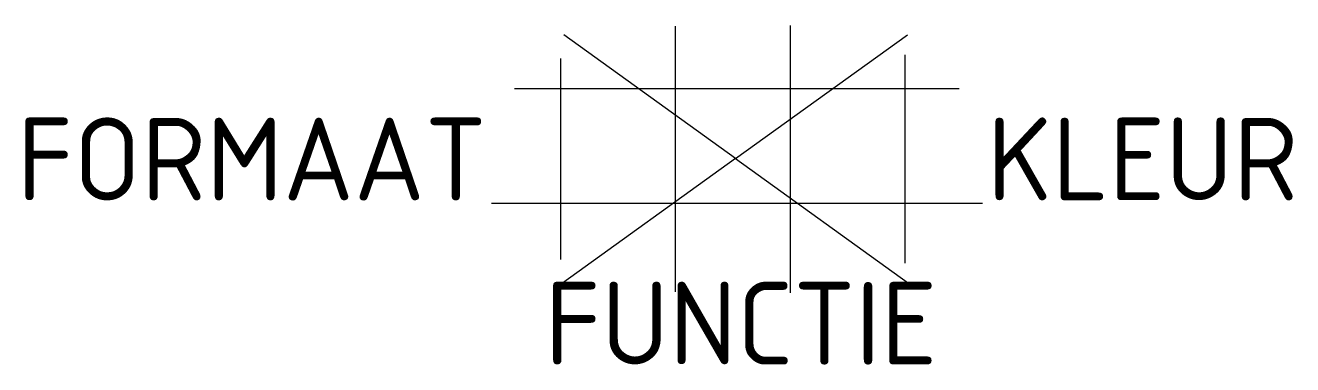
# Model space of a CAD drawing. Extents: x -15.5 to 12.1, y -4.5 to 2.9.
import ezdxf
from ezdxf.enums import TextEntityAlignment as Align

# ---------------------------------------------------------------- set-up
doc = ezdxf.new("R2010")
doc.units = 0
doc.styles.add('NLCS-ISO', font='NLCS-ISO.ttf')

msp = doc.modelspace()

# ---------------------------------------------------------------- linework, layer by layer
at = {"ltscale": 0.1}
for p, q in [((-1.335, -2.889), (-1.335, 2.889)), ((1.165, -2.909), (1.165, 2.909)), ((-0.027, 0.01), (-3.772, 2.706)), ((-0.027, 0.01), (3.719, 2.706)), ((3.665, -2.265), (3.665, 2.265)), ((-3.835, -2.186), (-3.835, 2.186)), ((-4.845, 1.536), (4.845, 1.536)), ((-0.027, 0.01), (-3.798, -2.705)), ((-0.027, 0.01), (3.744, -2.705)), ((-5.352, -0.964), (5.352, -0.964))]:
    msp.add_line(p, q, dxfattribs=at)

# ---------------------------------------------------------------- texts
at = {"style": 'NLCS-ISO'}
msp.add_attdef('FORMAAT', text='50x50', height=1.8, dxfattribs=at).set_placement((-5.452, 0), align=Align.MIDDLE_RIGHT)
msp.add_attdef('KLEUR', text='G', height=1.8, dxfattribs=at).set_placement((5.452, 0), align=Align.MIDDLE_LEFT)
at = {"style": 'NLCS-ISO', "flags": 1}
msp.add_attdef('FUNCTIE', text='', height=1.8, dxfattribs=at).set_placement((0.089, -3.575), align=Align.MIDDLE_CENTER)

doc.saveas('drawing.dxf')
